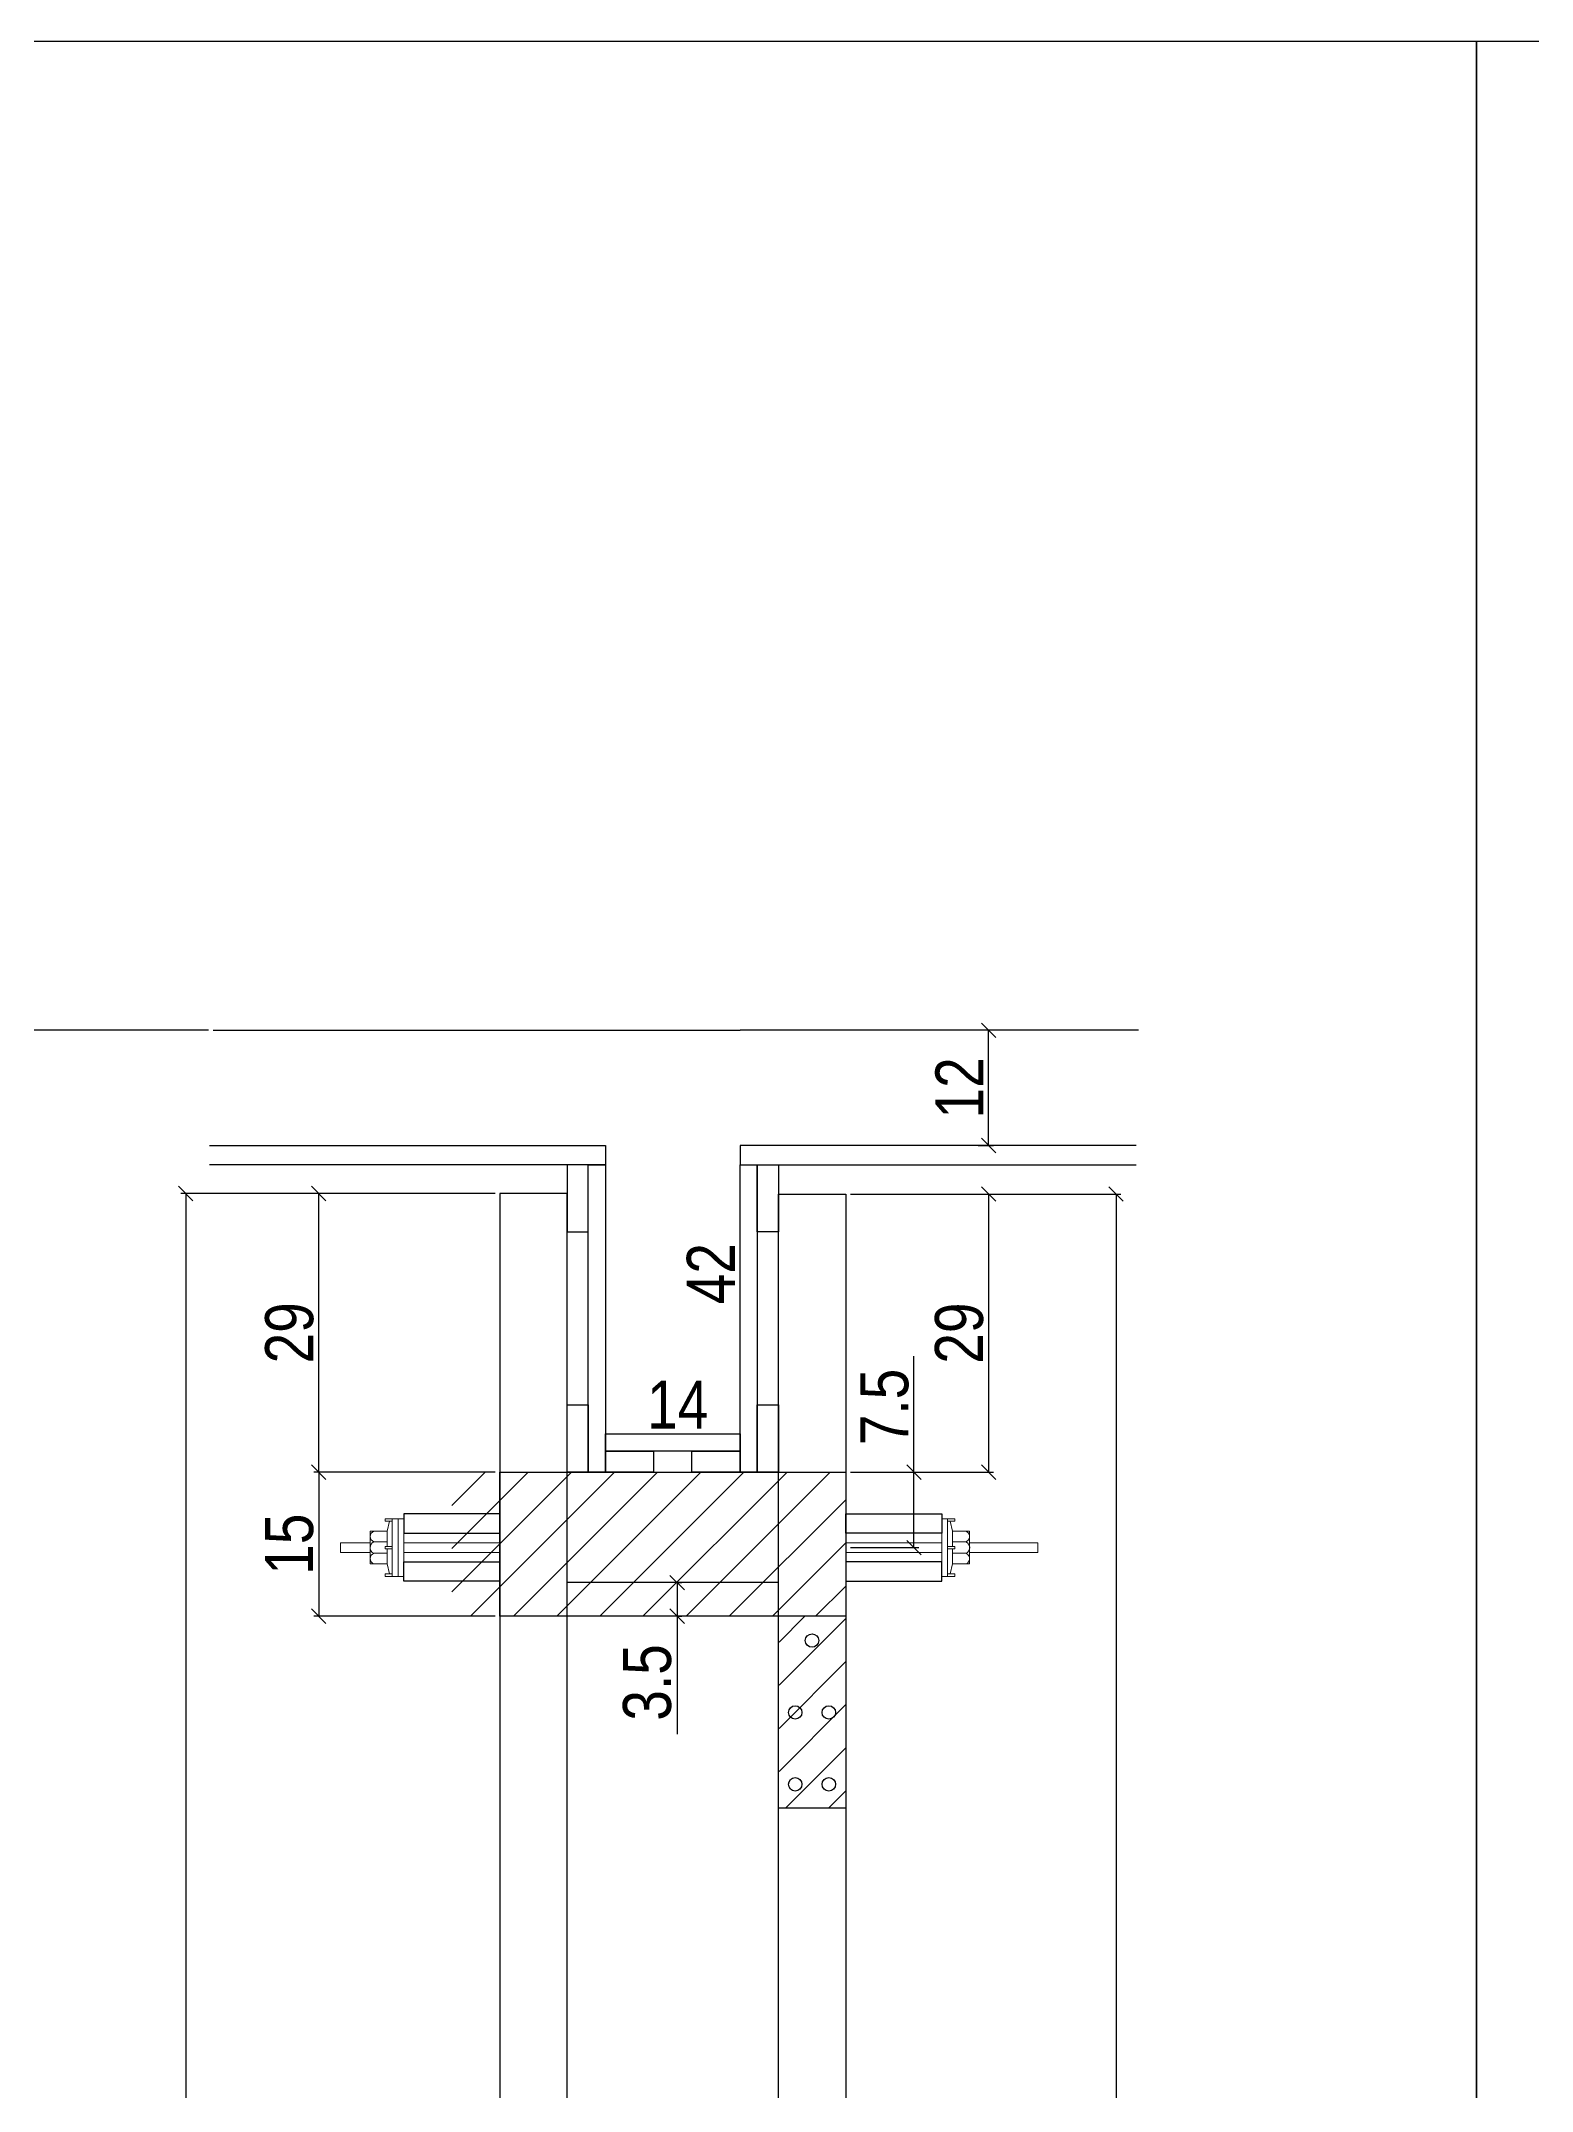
# Model space of a CAD drawing. Extents: x 15230 to 21256, y 3128 to 7338.
# Drawn here: x 17864.9 to 18175.3, y 4014.3 to 4441.3 of the extents above; entities that cross this region are included whole.
import ezdxf

# ---------------------------------------------------------------- set-up
doc = ezdxf.new("R2010")
doc.units = 0
doc.layers.add('BARRA_ANCORAGEM', color=1, linetype='Continuous', lineweight=15)
for name, color, linetype in [('COTA', 241, 'Continuous'), ('TIRAS REESCORAMENTO', 252, 'Continuous'), ('VIGAS', 3, 'Continuous')]:
    doc.layers.add(name, color=color, linetype=linetype)
doc.styles.add('COTA TECNICA 2X', font='techl___.ttf', dxfattribs={"height": 10})
doc.dimstyles.new('SECAO', dxfattribs={"dimscale": 0.333333, "dimtxt": 5, "dimasz": 9, "dimexe": 3, "dimexo": 3, "dimgap": 3, "dimtad": 1, "dimdec": 1, "dimlfac": 0.5, "dimzin": 12, "dimdsep": 46, "dimtxsty": 'COTA TECNICA 2X', "dimblk1": 'OBLIQUE', "dimblk2": 'OBLIQUE', "dimsah": 1, "dimcen": 0.9, "dimclrd": 4, "dimclre": 4, "dimclrt": 240, "dimadec": 1, "dimazin": 3, "dimtfac": 1, "dimtdec": 1, "dimtmove": 0, "dimatfit": 3, "dimfxl": 1, "dimtolj": 1, "dimtzin": 12, "dimarcsym": 0})

# ---------------------------------------------------------------- blocks, each defined once
blk = doc.blocks.new('_Oblique')
at = {"color": 0, "linetype": 'ByBlock', "lineweight": -2}
blk.add_line((-0.5, -0.5), (0.5, 0.5), dxfattribs=at)
blk = doc.blocks.new('*D246')
at = {"layer": 'COTA', "color": 4, "lineweight": -2, "transparency": 16777216}
for p, q in [((17959.44, 4201.21), (17894.03, 4201.21)), ((17895.03, 4201.21), (17895.03, 3671.12)), ((17959.44, 3671.12), (17894.03, 3671.12))]:
    blk.add_line(p, q, dxfattribs=at)
at = {"layer": 'DEFPOINTS', "color": 0, "transparency": 16777216}
for p in [(17960.44, 4201.21), (17895.03, 3671.12), (17960.44, 3671.12)]:
    blk.add_point(p, dxfattribs=at)
at = {"layer": 'COTA', "color": 4, "lineweight": -2, "transparency": 16777216, "xscale": 3, "yscale": 3, "zscale": 3}
for p, rotation in [((17895.03, 4201.21), 90), ((17895.03, 3671.12), 270)]:
    blk.add_blockref('_Oblique', p, dxfattribs=dict(at, rotation=rotation))
at = {"layer": 'COTA', "color": 240, "transparency": 16777216, "insert": (17888.92, 3936.17), "char_height": 10, "attachment_point": 5, "rotation": 90, "style": 'COTA TECNICA 2X'}
blk.add_mtext('\\A1;265', dxfattribs=at)
blk = doc.blocks.new('*D252')
at = {"layer": 'COTA', "color": 4, "lineweight": -2, "transparency": 16777216}
for p, q in [((17959.44, 4201.21), (17921.74, 4201.21)), ((17922.74, 4143.16), (17922.74, 4201.21)), ((17959.44, 4143.16), (17921.74, 4143.16))]:
    blk.add_line(p, q, dxfattribs=at)
at = {"layer": 'DEFPOINTS', "color": 0, "transparency": 16777216}
for p in [(17922.74, 4201.21), (17960.44, 4201.21), (17960.44, 4143.16)]:
    blk.add_point(p, dxfattribs=at)
at = {"layer": 'COTA', "color": 4, "lineweight": -2, "transparency": 16777216, "xscale": 3, "yscale": 3, "zscale": 3}
for p, rotation in [((17922.74, 4201.21), 90), ((17922.74, 4143.16), 270)]:
    blk.add_blockref('_Oblique', p, dxfattribs=dict(at, rotation=rotation))
at = {"layer": 'COTA', "color": 240, "transparency": 16777216, "insert": (17916.65, 4172.19), "char_height": 10, "attachment_point": 5, "rotation": 90, "style": 'COTA TECNICA 2X'}
blk.add_mtext('\\A1;29', dxfattribs=at)
blk = doc.blocks.new('*D253')
at = {"layer": 'COTA', "color": 4, "lineweight": -2, "transparency": 16777216}
for p, q in [((18033.44, 4201.09), (18063.19, 4201.09)), ((18062.19, 4201.09), (18062.19, 4143.16)), ((18033.44, 4143.16), (18063.19, 4143.16))]:
    blk.add_line(p, q, dxfattribs=at)
at = {"layer": 'DEFPOINTS', "color": 0, "transparency": 16777216}
for p in [(18032.44, 4201.09), (18032.44, 4143.16), (18062.19, 4143.16)]:
    blk.add_point(p, dxfattribs=at)
at = {"layer": 'COTA', "color": 4, "lineweight": -2, "transparency": 16777216, "xscale": 3, "yscale": 3, "zscale": 3}
for p, rotation in [((18062.19, 4201.09), 90), ((18062.19, 4143.16), 270)]:
    blk.add_blockref('_Oblique', p, dxfattribs=dict(at, rotation=rotation))
at = {"layer": 'COTA', "color": 240, "transparency": 16777216, "insert": (18056.1, 4172.13), "char_height": 10, "attachment_point": 5, "rotation": 90, "style": 'COTA TECNICA 2X'}
blk.add_mtext('\\A1;29', dxfattribs=at)
blk = doc.blocks.new('*D254')
at = {"layer": 'COTA', "color": 4, "lineweight": -2, "transparency": 16777216}
for p, q in [((17899.75, 4235.21), (17858.24, 4235.21)), ((17859.24, 4235.21), (17859.24, 3651.12)), ((17959.44, 3651.12), (17858.24, 3651.12))]:
    blk.add_line(p, q, dxfattribs=at)
at = {"layer": 'DEFPOINTS', "color": 0, "transparency": 16777216}
for p in [(17900.75, 4235.21), (17859.24, 3651.12), (17960.44, 3651.12)]:
    blk.add_point(p, dxfattribs=at)
at = {"layer": 'COTA', "color": 4, "lineweight": -2, "transparency": 16777216, "xscale": 3, "yscale": 3, "zscale": 3}
for p, rotation in [((17859.24, 4235.21), 90), ((17859.24, 3651.12), 270)]:
    blk.add_blockref('_Oblique', p, dxfattribs=dict(at, rotation=rotation))
at = {"layer": 'COTA', "color": 240, "transparency": 16777216, "insert": (17853.15, 3943.17), "char_height": 10, "attachment_point": 5, "rotation": 90, "style": 'COTA TECNICA 2X'}
blk.add_mtext('\\A1;292', dxfattribs=at)
blk = doc.blocks.new('*D256')
at = {"layer": 'DEFPOINTS', "color": 0, "transparency": 16777216}
for p in [(17997.48, 4235.21), (18010.44, 4235.21), (17997.48, 4151.16)]:
    blk.add_point(p, dxfattribs=at)
at = {"layer": 'COTA', "color": 240, "transparency": 16777216, "insert": (18004.37, 4184.51), "char_height": 10, "attachment_point": 5, "rotation": 90, "style": 'COTA TECNICA 2X'}
blk.add_mtext('\\A1;42', dxfattribs=at)
blk = doc.blocks.new('*D257')
at = {"layer": 'DEFPOINTS', "color": 0, "transparency": 16777216}
for p in [(17982.44, 4151.16), (18010.44, 4151.16), (18010.44, 4151.16)]:
    blk.add_point(p, dxfattribs=at)
at = {"layer": 'COTA', "color": 240, "transparency": 16777216, "insert": (17997.48, 4157.24), "char_height": 10, "attachment_point": 5, "style": 'COTA TECNICA 2X'}
blk.add_mtext('\\A1;14', dxfattribs=at)
blk = doc.blocks.new('*D259')
at = {"layer": 'COTA', "color": 4, "lineweight": -2, "transparency": 16777216}
for p, q in [((18062.19, 4211.21), (18062.19, 4235.21)), ((18063.19, 4235.21), (18063.19, 4235.21)), ((18060.04, 4211.21), (18063.19, 4211.21))]:
    blk.add_line(p, q, dxfattribs=at)
at = {"layer": 'DEFPOINTS', "color": 0, "transparency": 16777216}
for p in [(18062.19, 4235.21), (18062.19, 4235.21), (18059.04, 4211.21)]:
    blk.add_point(p, dxfattribs=at)
at = {"layer": 'COTA', "color": 4, "lineweight": -2, "transparency": 16777216, "xscale": 3, "yscale": 3, "zscale": 3}
for p, rotation in [((18062.19, 4235.21), 90), ((18062.19, 4211.21), 270)]:
    blk.add_blockref('_Oblique', p, dxfattribs=dict(at, rotation=rotation))
at = {"layer": 'COTA', "color": 240, "transparency": 16777216, "insert": (18056.13, 4223.21), "char_height": 10, "attachment_point": 5, "rotation": 90, "style": 'COTA TECNICA 2X'}
blk.add_mtext('\\A1;12', dxfattribs=at)
blk = doc.blocks.new('*D260')
at = {"layer": 'COTA', "color": 4, "lineweight": -2, "transparency": 16777216}
for p, q in [((18034.44, 4201.09), (18089.73, 4201.09)), ((18088.73, 4201.09), (18088.73, 3671.12)), ((18034.44, 3671.12), (18089.73, 3671.12))]:
    blk.add_line(p, q, dxfattribs=at)
at = {"layer": 'DEFPOINTS', "color": 0, "transparency": 16777216}
for p in [(18033.44, 4201.09), (18033.44, 3671.12), (18088.73, 3671.12)]:
    blk.add_point(p, dxfattribs=at)
at = {"layer": 'COTA', "color": 4, "lineweight": -2, "transparency": 16777216, "xscale": 3, "yscale": 3, "zscale": 3}
for p, rotation in [((18088.73, 4201.09), 90), ((18088.73, 3671.12), 270)]:
    blk.add_blockref('_Oblique', p, dxfattribs=dict(at, rotation=rotation))
at = {"layer": 'COTA', "color": 240, "transparency": 16777216, "insert": (18082.62, 3936.1), "char_height": 10, "attachment_point": 5, "rotation": 90, "style": 'COTA TECNICA 2X'}
blk.add_mtext('\\A1;265', dxfattribs=at)
blk = doc.blocks.new('*D262')
at = {"layer": 'COTA', "color": 4, "lineweight": -2, "transparency": 16777216}
for p, q in [((17959.44, 4143.16), (17921.74, 4143.16)), ((17922.74, 4143.16), (17922.74, 4113.16)), ((17959.44, 4113.16), (17921.74, 4113.16))]:
    blk.add_line(p, q, dxfattribs=at)
at = {"layer": 'DEFPOINTS', "color": 0, "transparency": 16777216}
for p in [(17960.44, 4143.16), (17922.74, 4113.16), (17960.44, 4113.16)]:
    blk.add_point(p, dxfattribs=at)
at = {"layer": 'COTA', "color": 4, "lineweight": -2, "transparency": 16777216, "xscale": 3, "yscale": 3, "zscale": 3}
for p, rotation in [((17922.74, 4143.16), 90), ((17922.74, 4113.16), 270)]:
    blk.add_blockref('_Oblique', p, dxfattribs=dict(at, rotation=rotation))
at = {"layer": 'COTA', "color": 240, "transparency": 16777216, "insert": (17916.63, 4128.16), "char_height": 10, "attachment_point": 5, "rotation": 90, "style": 'COTA TECNICA 2X'}
blk.add_mtext('\\A1;15', dxfattribs=at)
blk = doc.blocks.new('A$C51C4441F')
at = {"layer": 'BARRA_ANCORAGEM'}
for p, q in [((-2.25, 3.4), (-1.79, 5.5)), ((-2.25, 3.4), (-5.81, 3.39)), ((-5.81, 3.39), (-5.81, -3.39)), ((-2.25, 1.2), (-5.02, 1.2)), ((-2.25, 3.4), (-2.25, 3.4)), ((-2.25, 3.4), (-2.25, 0.25)), ((-2.25, -3.4), (-5.81, -3.39)), ((-2.25, -1.2), (-5.02, -1.2)), ((-2.25, -0.25), (-2.25, -3.4)), ((-2.25, -3.4), (-1.79, -5.5))]:
    blk.add_line(p, q, dxfattribs=at)
for points in [[(-2.7, 6), (-1.2, 6), (-1.2, 5.5), (-2.7, 5.5)], [(-1.2, -6), (0, -6), (0, 6), (-1.2, 6)], [(-2.7, 0.25), (-1.2, 0.25), (-1.2, -0.25), (-2.7, -0.25)], [(-2.7, -6), (-1.2, -6), (-1.2, -5.5), (-2.7, -5.5)]]:
    blk.add_lwpolyline(points, close=True, dxfattribs=at)
for centre, radius, start, end in [((-4.66, 2.3), 1.15, 107.7845, 252.2718), ((-4.52, 0), 1.3, 112.648, 247.4083), ((-4.66, -2.3), 1.15, 107.7845, 252.2718)]:
    blk.add_arc(centre, radius, start, end, dxfattribs=at)
blk = doc.blocks.new('*D263')
at = {"layer": 'COTA', "color": 4, "lineweight": -2, "transparency": 16777216}
for p, q in [((18046.66, 4143.16), (18046.66, 4167.31)), ((18033.44, 4143.16), (18047.66, 4143.16)), ((18046.66, 4127.46), (18046.66, 4143.16)), ((18033.44, 4127.46), (18047.66, 4127.46))]:
    blk.add_line(p, q, dxfattribs=at)
at = {"layer": 'DEFPOINTS', "color": 0, "transparency": 16777216}
for p in [(18032.44, 4143.16), (18046.66, 4143.16), (18032.44, 4127.46)]:
    blk.add_point(p, dxfattribs=at)
at = {"layer": 'COTA', "color": 4, "lineweight": -2, "transparency": 16777216, "xscale": 3, "yscale": 3, "zscale": 3}
for p, rotation in [((18046.66, 4143.16), 90), ((18046.66, 4127.46), 270)]:
    blk.add_blockref('_Oblique', p, dxfattribs=dict(at, rotation=rotation))
at = {"layer": 'COTA', "color": 240, "transparency": 16777216, "insert": (18040.55, 4156.74), "char_height": 10, "attachment_point": 5, "rotation": 90, "style": 'COTA TECNICA 2X'}
blk.add_mtext('\\A1;7.5', dxfattribs=at)
blk = doc.blocks.new('*D264')
at = {"layer": 'COTA', "color": 4, "lineweight": -2, "transparency": 16777216}
for p, q in [((17997.36, 4120.16), (17997.36, 4113.16)), ((17997.44, 4120.16), (17998.36, 4120.16)), ((17997.36, 4113.16), (17997.36, 4088.56)), ((17997.44, 4113.16), (17998.36, 4113.16))]:
    blk.add_line(p, q, dxfattribs=at)
at = {"layer": 'DEFPOINTS', "color": 0, "transparency": 16777216}
for p in [(17996.44, 4120.16), (17996.44, 4113.16), (17997.36, 4113.16)]:
    blk.add_point(p, dxfattribs=at)
at = {"layer": 'COTA', "color": 4, "lineweight": -2, "transparency": 16777216, "xscale": 3, "yscale": 3, "zscale": 3}
for p, rotation in [((17997.36, 4120.16), 90), ((17997.36, 4113.16), 270)]:
    blk.add_blockref('_Oblique', p, dxfattribs=dict(at, rotation=rotation))
at = {"layer": 'COTA', "color": 240, "transparency": 16777216, "insert": (17991.14, 4099.36), "char_height": 10, "attachment_point": 5, "rotation": 90, "style": 'COTA TECNICA 2X'}
blk.add_mtext('\\A1;3.5', dxfattribs=at)

msp = doc.modelspace()

# ---------------------------------------------------------------- hatches: boundary and pattern name
at = {"layer": 'COTA'}
h = msp.add_hatch(dxfattribs=at)
h.set_pattern_fill('ANSI31', color=256, scale=2, style=0)
h.set_pattern_definition([(45, (-6664.512, -209153.9055), (-4.49012806, 4.49012806), [])])
h.paths.add_polyline_path([(18032.44, 4113.16), (18032.44, 4143.16), (17950.44, 4143.16), (17950.44, 4113.16)])
h = msp.add_hatch(dxfattribs=at)
h.set_pattern_fill('ANSI31', color=256, scale=2, style=0)
h.set_pattern_definition([(45, (-5641.2884, -194146.246), (-4.49012806, 4.49012806), [])])
h.paths.add_polyline_path([(18018.56, 4073.14), (18032.56, 4073.14), (18032.56, 4113.08), (18018.56, 4113.08)])

# ---------------------------------------------------------------- linework, layer by layer
at = {"linetype": 'Continuous'}
for p, q in [((17960.44, 4113.16), (17960.44, 4143.16)), ((17960.44, 4143.16), (18032.44, 4143.16)), ((18032.44, 4143.16), (18032.44, 4113.16)), ((18018.44, 4120.16), (17974.44, 4120.16)), ((18032.44, 4113.16), (17960.44, 4113.16))]:
    msp.add_line(p, q, dxfattribs=at)
msp.add_line((18032.44, 4073.14), (18018.44, 4073.14))
msp.add_lwpolyline([(17960.44, 3671.12), (17974.44, 3671.12), (17974.44, 4201.21), (17960.44, 4201.21)], close=True, dxfattribs=at)
msp.add_lwpolyline([(18018.44, 4120.16), (18018.44, 4201.09), (18032.44, 4201.09), (18032.44, 3671.12), (18018.44, 3671.12), (18018.44, 4120.16)], dxfattribs=at)
for centre in [(18025.44, 4108.08), (18021.94, 4093.11), (18028.94, 4093.11), (18021.94, 4078.14), (18028.94, 4078.14)]:
    msp.add_circle(centre, 1.4)
at = {"layer": 'BARRA_ANCORAGEM'}
for points in [[(17939.24, 4133.46), (17940.44, 4133.46), (17940.44, 4121.46), (17939.24, 4121.46)], [(18053.64, 4133.46), (18052.44, 4133.46), (18052.44, 4121.46), (18053.64, 4121.46)], [(17927.24, 4126.46), (17933.42, 4126.46), (17933.42, 4128.46), (17927.24, 4128.46)], [(17940.44, 4126.46), (17960.44, 4126.46), (17960.44, 4128.46), (17940.44, 4128.46)], [(18052.44, 4126.46), (18032.44, 4126.46), (18032.44, 4128.46), (18052.44, 4128.46)], [(18058.25, 4126.46), (18072.44, 4126.46), (18072.44, 4128.46), (18058.25, 4128.46)]]:
    msp.add_lwpolyline(points, close=True, dxfattribs=at)
at = {"layer": 'TIRAS REESCORAMENTO', "linetype": 'ByBlock'}
for p, q in [((17900.75, 4235.21), (18010.44, 4235.21)), ((18093.4, 4235.21), (18010.44, 4235.21)), ((18010.44, 4207.21), (18092.92, 4207.21))]:
    msp.add_line(p, q, dxfattribs=at)
for points in [[(17899.96, 4211.21), (17982.44, 4211.21), (17982.44, 4207.21), (17899.96, 4207.21)], [(18092.92, 4211.21), (18010.44, 4211.21), (18010.44, 4207.21), (18092.92, 4207.21)], [(17982.44, 4143.16), (17978.84, 4143.16), (17978.84, 4207.21), (17982.44, 4207.21), (17982.44, 4143.16)], [(18014.04, 4143.16), (18010.44, 4143.16), (18010.44, 4207.21), (18014.04, 4207.21), (18014.04, 4143.16)]]:
    msp.add_lwpolyline(points, dxfattribs=at)
for points in [[(17974.44, 4193.21), (17978.84, 4193.21), (17978.84, 4207.21), (17974.44, 4207.21)], [(18014.04, 4207.21), (18018.44, 4207.21), (18018.44, 4193.21), (18014.04, 4193.21)], [(17974.44, 4157.16), (17978.84, 4157.16), (17978.84, 4143.16), (17974.44, 4143.16)], [(18014.04, 4157.16), (18018.44, 4157.16), (18018.44, 4143.16), (18014.04, 4143.16)], [(18010.44, 4147.56), (17982.44, 4147.56), (17982.44, 4151.16), (18010.44, 4151.16)], [(17992.44, 4147.56), (17992.44, 4143.16), (17982.44, 4143.16), (17982.44, 4147.56)], [(18010.44, 4147.56), (18010.44, 4143.16), (18000.44, 4143.16), (18000.44, 4147.56)], [(17940.44, 4130.46), (17960.44, 4130.46), (17960.44, 4134.46), (17940.44, 4134.46)], [(18052.44, 4130.46), (18032.44, 4130.46), (18032.44, 4134.46), (18052.44, 4134.46)], [(17940.44, 4124.46), (17960.44, 4124.46), (17960.44, 4120.46), (17940.44, 4120.46)], [(18052.44, 4124.46), (18032.44, 4124.46), (18032.44, 4120.46), (18052.44, 4120.46)]]:
    msp.add_lwpolyline(points, close=True, dxfattribs=at)
at = {"layer": 'VIGAS'}
for points in [[(18163.79, 3476.51), (17719.51, 3476.51), (17719.51, 4441.29), (18163.79, 4441.29)], [(18608.08, 3476.51), (18163.79, 3476.51), (18163.79, 4441.29), (18608.08, 4441.29)]]:
    msp.add_lwpolyline(points, close=True, dxfattribs=at)

# ---------------------------------------------------------------- block references
at = {"layer": 'BARRA_ANCORAGEM', "xscale": -1, "rotation": 180}
msp.add_blockref('A$C51C4441F', (17939.24, 4127.46), dxfattribs=at)
at = {"layer": 'BARRA_ANCORAGEM', "xscale": -1}
msp.add_blockref('A$C51C4441F', (18052.44, 4127.46), dxfattribs=at)

# ---------------------------------------------------------------- dimensions: what is measured, and where the dimension line sits
at = {"layer": 'COTA', "color": 3}
for base, p1, p2, picture, middle in [((17859.24, 3651.12), (17900.75, 4235.21), (17960.44, 3651.12), '*D254', (17853.15, 3943.17)), ((18062.19, 4235.21), (18059.04, 4211.21), (18062.19, 4235.21), '*D259', (18056.13, 4223.21)), ((17895.03, 3671.12), (17960.44, 4201.21), (17960.44, 3671.12), '*D246', (17888.92, 3936.17)), ((17922.74, 4201.21), (17960.44, 4143.16), (17960.44, 4201.21), '*D252', (17916.65, 4172.19)), ((18062.19, 4143.16), (18032.44, 4201.09), (18032.44, 4143.16), '*D253', (18056.1, 4172.13)), ((18088.73, 3671.12), (18033.44, 4201.09), (18033.44, 3671.12), '*D260', (18082.62, 3936.1)), ((17922.74, 4113.16), (17960.44, 4143.16), (17960.44, 4113.16), '*D262', (17916.63, 4128.16)), ((17997.36, 4113.16), (17996.44, 4120.16), (17996.44, 4113.16), '*D264', (17991.14, 4099.36))]:
    dim = msp.add_linear_dim(base=base, p1=p1, p2=p2, angle=90, dimstyle='SECAO', dxfattribs=at)
    dim.commit()
    dim.dimension.update_dxf_attribs({"geometry": picture, "text_midpoint": middle})
dim = msp.add_linear_dim(base=(18010.44, 4235.21), p1=(17997.48, 4151.16), p2=(17997.48, 4235.21), angle=90, dimstyle='SECAO', override={"dimse1": 1, "dimse2": 1, "dimsd1": 1, "dimsd2": 1}, dxfattribs=at)
dim.commit()
dim.dimension.update_dxf_attribs({"geometry": '*D256', "text_midpoint": (18010.44, 4184.51), "dimtype": 160})
dim = msp.add_linear_dim(base=(18010.44, 4151.16), p1=(17982.44, 4151.16), p2=(18010.44, 4151.16), dimstyle='SECAO', override={"dimse1": 1, "dimse2": 1, "dimsd1": 1, "dimsd2": 1}, dxfattribs=at)
dim.commit()
dim.dimension.update_dxf_attribs({"geometry": '*D257', "text_midpoint": (17997.48, 4151.16), "dimtype": 160})
dim = msp.add_linear_dim(base=(18046.66, 4143.16), p1=(18032.44, 4127.46), p2=(18032.44, 4143.16), angle=90, text='7.5', dimstyle='SECAO', dxfattribs=at)
dim.commit()
dim.dimension.update_dxf_attribs({"geometry": '*D263', "text_midpoint": (18040.55, 4156.74)})

doc.saveas('drawing.dxf')
